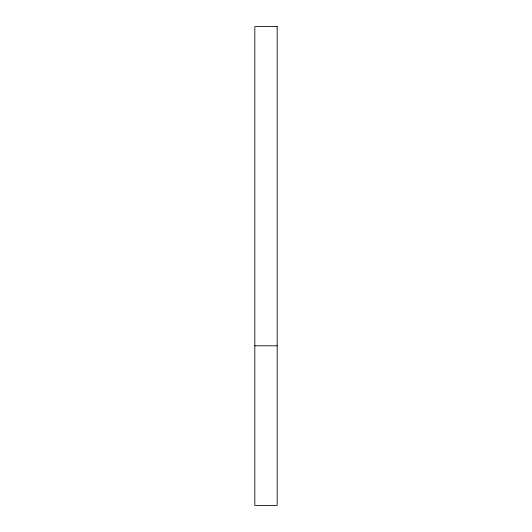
<?xml version="1.0" encoding="UTF-8"?>
<svg xmlns="http://www.w3.org/2000/svg" width="532" height="532" viewBox="0 0 532 532"><rect width="100%" height="100%" fill="white"/><g stroke="black" fill="none" stroke-linecap="round" stroke-linejoin="round"><path stroke-width="0.8" d="M254.828 345.8L277.172 345.8M277.172 26.6L254.828 26.6L254.828 505.4L277.172 505.4L277.172 26.6"/></g></svg>
